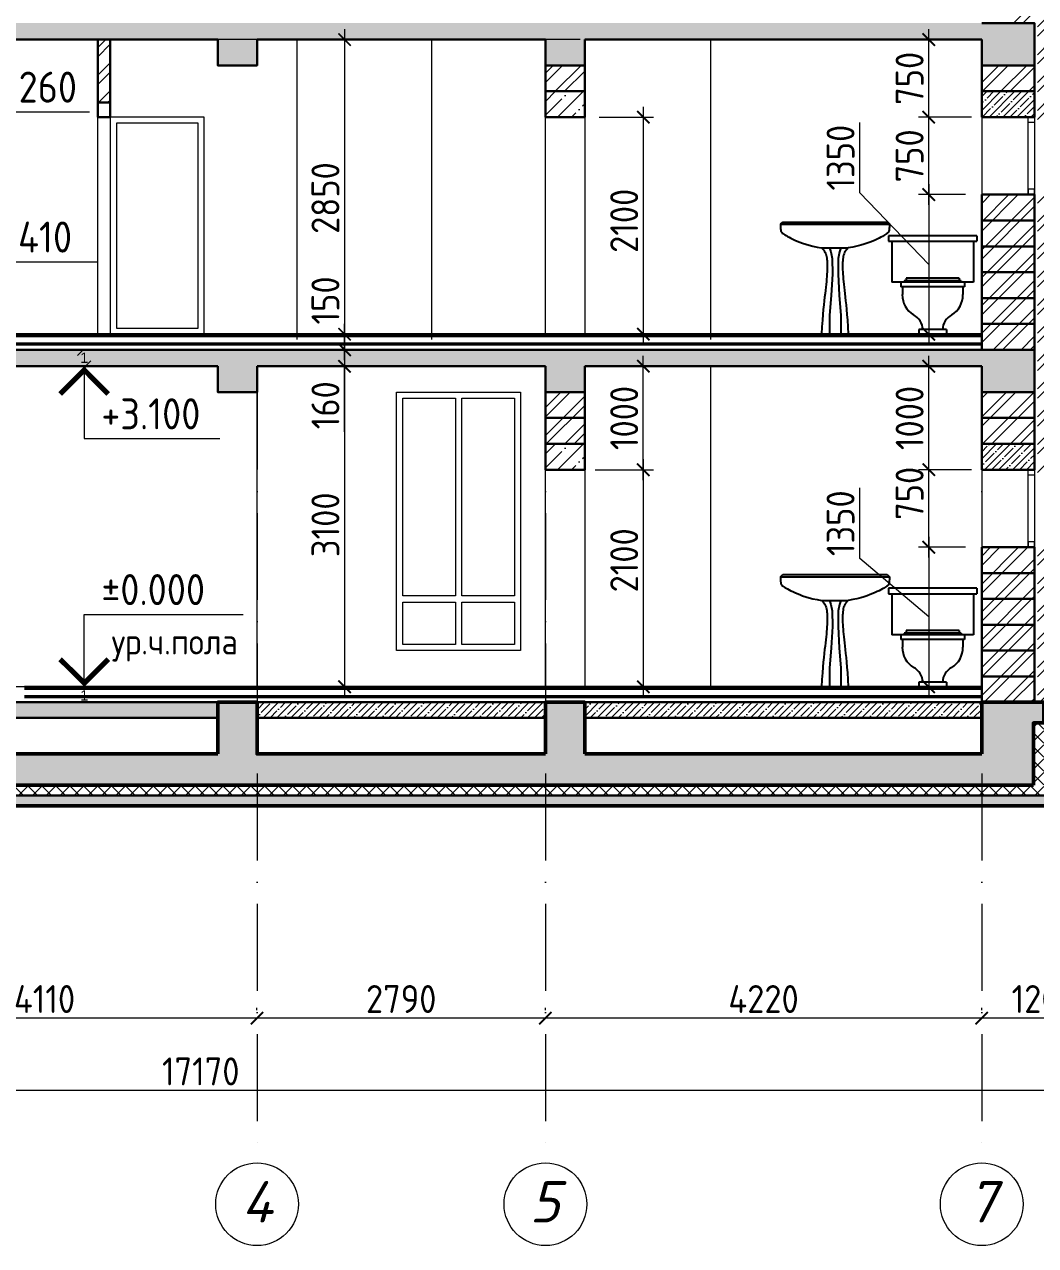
# Model space of a CAD drawing. Header units: millimetres. Extents: x 854812 to 1164625, y 589925 to 823301.
# Drawn here: x 865572 to 875353, y 751241 to 763052 of the extents above; entities that cross this region are included whole.
import ezdxf
from ezdxf.enums import TextEntityAlignment as Align

# ---------------------------------------------------------------- set-up
doc = ezdxf.new("R2010")
doc.units = ezdxf.units.MM
for name, pattern in [('1', [0]), ('ACAD_ISO10W100', [18, 12, -3, 0, -3]), ('JIS_08_15', [17.25, 15, -0.75, 0.75, -0.75])]:
    doc.linetypes.add(name, pattern=pattern)
doc.layers.get('Defpoints').update_dxf_attribs({"color": 40})
doc.layers.add('SANTEH', color=7, linetype='Continuous')
for name, color, linetype, lineweight in [('АР_Текст_отметки высот', 95, 'Continuous', 9), ('окна', 132, 'Continuous', 18), ('оси', 50, 'JIS_08_15', 9), ('перекрытия', 36, 'Continuous', 30), ('пол', 11, '1', 30), ('размеры', 215, 'Continuous', 13), ('стены', 172, 'Continuous', 30), ('текст', 7, 'Continuous', 13), ('ФАСАД', 7, 'Continuous', 13), ('фундаменты', 52, 'Continuous', 50), ('ШТРИХ', 142, 'Continuous', 13)]:
    doc.layers.add(name, color=color, linetype=linetype, lineweight=lineweight)
doc.styles.add('GOST 2.304', font='isocpeur.ttf', dxfattribs={"width": 0.9})
doc.styles.add('Isocpeur', font='isocpeui.ttf')
doc.styles.get("Standard").update_dxf_attribs({"font": 'arial.ttf'})
doc.dimstyles.new('1', dxfattribs={"dimscale": 100, "dimtxt": 2.7, "dimasz": 1.2, "dimexe": 1, "dimexo": 1, "dimgap": 0.5, "dimtad": 1, "dimdec": 0, "dimzin": 0, "dimdsep": 46, "dimtxsty": 'GOST 2.304', "dimblk": 'ARCHTICK', "dimcen": 0.09, "dimdle": 1, "dimclrd": 256, "dimclre": 256, "dimclrt": 7, "dimadec": 0, "dimazin": 0, "dimtfac": 1, "dimtdec": 0, "dimtmove": 1, "dimatfit": 3, "dimldrblk": 'ARCHTICK', "dimfxl": 100, "dimtolj": 1, "dimtzin": 0, "dimlwd": 5, "dimlwe": 5, "dimarcsym": 1})

# ---------------------------------------------------------------- blocks, each defined once
blk = doc.blocks.new('_ArchTick')
at = {"color": 0, "linetype": 'ByBlock', "const_width": 0.15}
blk.add_lwpolyline([(-0.5, -0.5), (0.5, 0.5)], dxfattribs=at)
blk = doc.blocks.new('*D386')
at = {"layer": 'Defpoints', "color": 0}
for p in [(874832, 753441), (874832, 753418), (876032, 753418)]:
    blk.add_point(p, dxfattribs=at)
at = {"layer": 'размеры', "lineweight": 5}
for p, q in [((876132, 753441), (874732, 753441)), ((874832, 753518), (874832, 753541)), ((876032, 753518), (876032, 753541))]:
    blk.add_line(p, q, dxfattribs=at)
at = {"layer": 'размеры', "lineweight": 5, "xscale": 120, "yscale": 120, "zscale": 120, "rotation": 180}
blk.add_blockref('_ArchTick', (874832, 753441), dxfattribs=at)
at = {"layer": 'размеры', "lineweight": 5, "xscale": 120, "yscale": 120, "zscale": 120}
blk.add_blockref('_ArchTick', (876032, 753441), dxfattribs=at)
at = {"layer": 'размеры', "color": 7, "insert": (875432, 753626), "char_height": 270, "attachment_point": 5, "style": 'GOST 2.304'}
blk.add_mtext('\\A1;1200', dxfattribs=at)
blk = doc.blocks.new('*D387')
at = {"layer": 'Defpoints', "color": 0}
for p in [(858862, 752741), (858862, 752718), (876032, 752718)]:
    blk.add_point(p, dxfattribs=at)
at = {"layer": 'размеры', "lineweight": 5}
for p, q in [((858862, 752818), (858862, 752841)), ((876032, 752818), (876032, 752841)), ((876132, 752741), (858762, 752741))]:
    blk.add_line(p, q, dxfattribs=at)
at = {"layer": 'размеры', "lineweight": 5, "xscale": 120, "yscale": 120, "zscale": 120, "rotation": 180}
blk.add_blockref('_ArchTick', (858862, 752741), dxfattribs=at)
at = {"layer": 'размеры', "lineweight": 5, "xscale": 120, "yscale": 120, "zscale": 120}
blk.add_blockref('_ArchTick', (876032, 752741), dxfattribs=at)
at = {"layer": 'размеры', "color": 7, "insert": (867278, 752926), "char_height": 270, "attachment_point": 5, "style": 'GOST 2.304'}
blk.add_mtext('\\A1;17170', dxfattribs=at)
blk = doc.blocks.new('*D388')
at = {"layer": 'Defpoints', "color": 0}
for p in [(870612, 753441), (870612, 753418), (874832, 753418)]:
    blk.add_point(p, dxfattribs=at)
at = {"layer": 'размеры', "lineweight": 5}
for p, q in [((874932, 753441), (870512, 753441)), ((870612, 753518), (870612, 753541)), ((874832, 753518), (874832, 753541))]:
    blk.add_line(p, q, dxfattribs=at)
at = {"layer": 'размеры', "lineweight": 5, "xscale": 120, "yscale": 120, "zscale": 120, "rotation": 180}
blk.add_blockref('_ArchTick', (870612, 753441), dxfattribs=at)
at = {"layer": 'размеры', "lineweight": 5, "xscale": 120, "yscale": 120, "zscale": 120}
blk.add_blockref('_ArchTick', (874832, 753441), dxfattribs=at)
at = {"layer": 'размеры', "color": 7, "insert": (872722, 753626), "char_height": 270, "attachment_point": 5, "style": 'GOST 2.304'}
blk.add_mtext('\\A1;4220', dxfattribs=at)
blk = doc.blocks.new('*D389')
at = {"layer": 'Defpoints', "color": 0}
for p in [(867822, 753441), (867822, 753418), (870612, 753418)]:
    blk.add_point(p, dxfattribs=at)
at = {"layer": 'размеры', "lineweight": 5}
for p, q in [((870712, 753441), (867722, 753441)), ((867822, 753518), (867822, 753541)), ((870612, 753518), (870612, 753541))]:
    blk.add_line(p, q, dxfattribs=at)
at = {"layer": 'размеры', "lineweight": 5, "xscale": 120, "yscale": 120, "zscale": 120, "rotation": 180}
blk.add_blockref('_ArchTick', (867822, 753441), dxfattribs=at)
at = {"layer": 'размеры', "lineweight": 5, "xscale": 120, "yscale": 120, "zscale": 120}
blk.add_blockref('_ArchTick', (870612, 753441), dxfattribs=at)
at = {"layer": 'размеры', "color": 7, "insert": (869217, 753626), "char_height": 270, "attachment_point": 5, "style": 'GOST 2.304'}
blk.add_mtext('\\A1;2790', dxfattribs=at)
blk = doc.blocks.new('*D390')
at = {"layer": 'Defpoints', "color": 0}
for p in [(863712, 753441), (863712, 753418), (867822, 753418)]:
    blk.add_point(p, dxfattribs=at)
at = {"layer": 'размеры', "lineweight": 5}
for p, q in [((867922, 753441), (863612, 753441)), ((863712, 753518), (863712, 753541)), ((867822, 753518), (867822, 753541))]:
    blk.add_line(p, q, dxfattribs=at)
at = {"layer": 'размеры', "lineweight": 5, "xscale": 120, "yscale": 120, "zscale": 120, "rotation": 180}
blk.add_blockref('_ArchTick', (863712, 753441), dxfattribs=at)
at = {"layer": 'размеры', "lineweight": 5, "xscale": 120, "yscale": 120, "zscale": 120}
blk.add_blockref('_ArchTick', (867822, 753441), dxfattribs=at)
at = {"layer": 'размеры', "color": 7, "insert": (865767, 753626), "char_height": 270, "attachment_point": 5, "style": 'GOST 2.304'}
blk.add_mtext('\\A1;4110', dxfattribs=at)
blk = doc.blocks.new('*D392')
at = {"layer": 'Defpoints', "color": 0, "ltscale": 0.1}
for p in [(874776, 757996, 0), (874320, 756646), (874576, 756646, 0)]:
    blk.add_point(p, dxfattribs=at)
at = {"layer": 'размеры', "lineweight": 5, "ltscale": 0.1}
for p, q in [((873652, 757886), (873652, 758570)), ((874320, 758096), (874320, 756546)), ((874676, 757996), (874220, 757996)), ((874320, 757321), (873652, 757886)), ((874476, 756646), (874220, 756646))]:
    blk.add_line(p, q, dxfattribs=at)
at = {"layer": 'размеры', "lineweight": 5, "ltscale": 0.1, "xscale": 120, "yscale": 120, "zscale": 120}
for p, rotation in [((874320, 757996), 90), ((874320, 756646), 270)]:
    blk.add_blockref('_ArchTick', p, dxfattribs=dict(at, rotation=rotation))
at = {"layer": 'размеры', "color": 7, "ltscale": 0.1, "insert": (873467, 758228), "char_height": 270, "attachment_point": 5, "rotation": 90, "style": 'GOST 2.304'}
blk.add_mtext('\\A1;1350', dxfattribs=at)
blk = doc.blocks.new('*D393')
at = {"layer": 'Defpoints', "color": 0, "ltscale": 0.1}
for p in [(874320, 758746), (874776, 758746, 0), (874776, 757996, 0)]:
    blk.add_point(p, dxfattribs=at)
at = {"layer": 'размеры', "lineweight": 5, "ltscale": 0.1}
for p, q in [((874676, 758746), (874220, 758746)), ((874320, 757896), (874320, 758846)), ((874676, 757996), (874220, 757996))]:
    blk.add_line(p, q, dxfattribs=at)
at = {"layer": 'размеры', "lineweight": 5, "ltscale": 0.1, "xscale": 120, "yscale": 120, "zscale": 120}
for p, rotation in [((874320, 758746), 90), ((874320, 757996), 270)]:
    blk.add_blockref('_ArchTick', p, dxfattribs=dict(at, rotation=rotation))
at = {"layer": 'размеры', "color": 7, "ltscale": 0.1, "insert": (874135, 758517), "char_height": 270, "attachment_point": 5, "rotation": 90, "style": 'GOST 2.304'}
blk.add_mtext('\\A1;750', dxfattribs=at)
blk = doc.blocks.new('*U352')
at = {"color": 7, "linetype": 'Continuous', "lineweight": 15}
for p, q in [((10, 0), (10, 7)), ((10, 7), (25.36, 7)), ((10, 0), (0, 0)), ((12, 0), (10, 0))]:
    blk.add_line(p, q, dxfattribs=at)
at = {"color": 7, "linetype": 'Continuous', "lineweight": 15, "const_width": 0.5}
blk.add_lwpolyline([(7.67, 2.67), (10, 0.35), (12.32, 2.67)], dxfattribs=at)
at = {"color": 7, "linetype": 'Continuous', "lineweight": 15, "style": 'GOST 2.304', "width": 0.9, "flags": 8}
blk.add_attdef('+OTM', text='', height=3, dxfattribs=at).set_placement((11.65, 7), align=Align.BOTTOM_LEFT)
at = {"color": 7, "linetype": 'Continuous', "lineweight": 15, "flags": 8}
blk.add_attdef('YRZ', text='', height=3, dxfattribs=at).set_placement((12.65, 2.38), align=Align.BOTTOM_LEFT)
at = {"layer": 'Defpoints', "color": 5, "linetype": 'Continuous', "flags": 8}
blk.add_attdef('M', text='', height=1, rotation=360, dxfattribs=at).set_placement((10, -0.33), align=Align.TOP_CENTER)
blk = doc.blocks.new('*U356')
at = {"color": 7, "linetype": 'Continuous', "lineweight": 15}
for p, q in [((10, 0), (0, 0)), ((10, 0), (10, -7)), ((12, 0), (10, 0)), ((10, -7), (23.1, -7))]:
    blk.add_line(p, q, dxfattribs=at)
at = {"color": 7, "linetype": 'Continuous', "lineweight": 15, "const_width": 0.5}
blk.add_lwpolyline([(7.67, -2.68), (10, -0.35), (12.32, -2.68)], dxfattribs=at)
at = {"color": 7, "linetype": 'Continuous', "lineweight": 15, "style": 'GOST 2.304', "width": 0.9, "flags": 8}
blk.add_attdef('+OTM', text='', height=3, dxfattribs=at).set_placement((11.65, -7), align=Align.BOTTOM_LEFT)
at = {"layer": 'Defpoints', "color": 5, "linetype": 'Continuous', "flags": 8}
blk.add_attdef('M', text='', height=1, dxfattribs=at).set_placement((10, 1.33), align=Align.TOP_CENTER)
blk = doc.blocks.new('*D395')
at = {"layer": 'Defpoints', "color": 0, "ltscale": 0.1}
for p in [(874320, 759746), (874832, 759746, 0), (874832, 758746, 0)]:
    blk.add_point(p, dxfattribs=at)
at = {"layer": 'размеры', "lineweight": 5, "ltscale": 0.1}
for p, q in [((874320, 758646), (874320, 759846)), ((874732, 759746), (874220, 759746)), ((874732, 758746), (874220, 758746))]:
    blk.add_line(p, q, dxfattribs=at)
at = {"layer": 'размеры', "lineweight": 5, "ltscale": 0.1, "xscale": 120, "yscale": 120, "zscale": 120}
for p, rotation in [((874320, 759746), 90), ((874320, 758746), 270)]:
    blk.add_blockref('_ArchTick', p, dxfattribs=dict(at, rotation=rotation))
at = {"layer": 'размеры', "color": 7, "ltscale": 0.1, "insert": (874135, 759246), "char_height": 270, "attachment_point": 5, "rotation": 90, "style": 'GOST 2.304'}
blk.add_mtext('\\A1;1000', dxfattribs=at)
blk = doc.blocks.new('*U355')
at = {"color": 7, "linetype": 'Continuous', "lineweight": 15}
for p, q in [((10, 0), (10, 7)), ((10, 7), (23.84, 7)), ((10, 0), (0, 0)), ((12, 0), (10, 0))]:
    blk.add_line(p, q, dxfattribs=at)
at = {"color": 7, "linetype": 'Continuous', "lineweight": 15, "const_width": 0.5}
blk.add_lwpolyline([(7.67, 2.67), (10, 0.35), (12.32, 2.67)], dxfattribs=at)
at = {"color": 7, "linetype": 'Continuous', "lineweight": 15, "style": 'GOST 2.304', "width": 0.9, "flags": 8}
blk.add_attdef('+OTM', text='', height=3, dxfattribs=at).set_placement((11.65, 7), align=Align.BOTTOM_LEFT)
at = {"layer": 'Defpoints', "color": 5, "linetype": 'Continuous', "flags": 8}
blk.add_attdef('M', text='', height=1, rotation=360, dxfattribs=at).set_placement((10, -0.33), align=Align.TOP_CENTER)
blk = doc.blocks.new('*D404')
at = {"layer": 'Defpoints', "color": 0, "ltscale": 0.1}
for p in [(864232, 762906), (871049, 762906, 0), (863876, 762656)]:
    blk.add_point(p, dxfattribs=at)
at = {"layer": 'размеры', "lineweight": 5, "ltscale": 0.1}
for p, q in [((864232, 762556), (864232, 763006)), ((870949, 762906), (864132, 762906)), ((864232, 762781), (864665, 762669)), ((863976, 762656), (864332, 762656)), ((864665, 762669), (864665, 762107))]:
    blk.add_line(p, q, dxfattribs=at)
at = {"layer": 'размеры', "lineweight": 5, "ltscale": 0.1, "xscale": 120, "yscale": 120, "zscale": 120}
for p, rotation in [((864232, 762906), 90), ((864232, 762656), 270)]:
    blk.add_blockref('_ArchTick', p, dxfattribs=dict(at, rotation=rotation))
at = {"layer": 'размеры', "color": 7, "ltscale": 0.1, "insert": (864480, 762388), "char_height": 270, "attachment_point": 5, "rotation": 90, "style": 'GOST 2.304'}
blk.add_mtext('\\A1;250', dxfattribs=at)
blk = doc.blocks.new('*D406')
at = {"layer": 'Defpoints', "color": 0, "ltscale": 0.1}
for p in [(874776, 761406, 0), (874320, 760056), (874576, 760056, 0)]:
    blk.add_point(p, dxfattribs=at)
at = {"layer": 'размеры', "lineweight": 5, "ltscale": 0.1}
for p, q in [((873652, 761422), (873652, 762105)), ((874320, 761506), (874320, 759956)), ((874320, 760731), (873652, 761422)), ((874676, 761406), (874220, 761406)), ((874476, 760056), (874220, 760056))]:
    blk.add_line(p, q, dxfattribs=at)
at = {"layer": 'размеры', "lineweight": 5, "ltscale": 0.1, "xscale": 120, "yscale": 120, "zscale": 120}
for p, rotation in [((874320, 761406), 90), ((874320, 760056), 270)]:
    blk.add_blockref('_ArchTick', p, dxfattribs=dict(at, rotation=rotation))
at = {"layer": 'размеры', "color": 7, "ltscale": 0.1, "insert": (873467, 761764), "char_height": 270, "attachment_point": 5, "rotation": 90, "style": 'GOST 2.304'}
blk.add_mtext('\\A1;1350', dxfattribs=at)
blk = doc.blocks.new('*D405')
at = {"layer": 'Defpoints', "color": 0, "ltscale": 0.1}
for p in [(874320, 762156), (874832, 762156, 0), (874776, 761406, 0)]:
    blk.add_point(p, dxfattribs=at)
at = {"layer": 'размеры', "lineweight": 5, "ltscale": 0.1}
for p, q in [((874320, 761306), (874320, 762256)), ((874732, 762156), (874220, 762156)), ((874676, 761406), (874220, 761406))]:
    blk.add_line(p, q, dxfattribs=at)
at = {"layer": 'размеры', "lineweight": 5, "ltscale": 0.1, "xscale": 120, "yscale": 120, "zscale": 120}
for p, rotation in [((874320, 762156), 90), ((874320, 761406), 270)]:
    blk.add_blockref('_ArchTick', p, dxfattribs=dict(at, rotation=rotation))
at = {"layer": 'размеры', "color": 7, "ltscale": 0.1, "insert": (874135, 761781), "char_height": 270, "attachment_point": 5, "rotation": 90, "style": 'GOST 2.304'}
blk.add_mtext('\\A1;750', dxfattribs=at)
blk = doc.blocks.new('*D407')
at = {"layer": 'Defpoints', "color": 0, "ltscale": 0.1}
for p in [(874320, 762906), (874832, 762906, 0), (874832, 762156, 0)]:
    blk.add_point(p, dxfattribs=at)
at = {"layer": 'размеры', "lineweight": 5, "ltscale": 0.1}
for p, q in [((874320, 762056), (874320, 763006)), ((874732, 762906), (874220, 762906)), ((874732, 762156), (874220, 762156))]:
    blk.add_line(p, q, dxfattribs=at)
at = {"layer": 'размеры', "lineweight": 5, "ltscale": 0.1, "xscale": 120, "yscale": 120, "zscale": 120}
for p, rotation in [((874320, 762906), 90), ((874320, 762156), 270)]:
    blk.add_blockref('_ArchTick', p, dxfattribs=dict(at, rotation=rotation))
at = {"layer": 'размеры', "color": 7, "ltscale": 0.1, "insert": (874135, 762531), "char_height": 270, "attachment_point": 5, "rotation": 90, "style": 'GOST 2.304'}
blk.add_mtext('\\A1;750', dxfattribs=at)
blk = doc.blocks.new('S_31')
at = {"layer": 'SANTEH'}
for p, q in [((-801, 1361), (-801, 1286)), ((420, 1361), (-801, 1361)), ((420, 1361), (420, 1286)), ((-801, 1286), (420, 1286)), ((-754, 1286), (-754, 720)), ((372, 1286), (372, 720)), ((372, 720), (-754, 720)), ((-631, 720), (-631, 654)), ((-585, 739), (-585, 720)), ((204, 739), (-585, 739)), ((-558, 776), (-558, 739)), ((177, 776), (-558, 776)), ((177, 776), (177, 739)), ((204, 739), (204, 720)), ((250, 720), (250, 654)), ((250, 654), (-631, 654)), ((-609, 654), (-609, 547)), ((228, 654), (228, 547)), ((-381, 64), (-381, 0)), ((0, 64), (-381, 64)), ((0, 0), (-381, 0)), ((0, 64), (0, 0))]:
    blk.add_line(p, q, dxfattribs=at)
for centre, radius, start, end in [((-289, 542), 321, 179.0612, 238.859), ((-93, 542), 321, 301.141, 0.9388), ((-567, 55), 241, 2.122, 62.026), ((186, 55), 241, 117.974, 177.878)]:
    blk.add_arc(centre, radius, start, end, dxfattribs=at)
blk = doc.blocks.new('S_32')
at = {"layer": 'SANTEH'}
for p, q in [((-937.5, 1518.75), (-906.25, 1550)), ((537.5, 1550), (568.75, 1518.75)), ((-368.75, 1193.75), (0, 1193.75)), ((-368.75, 0), (0, 0))]:
    blk.add_line(p, q, dxfattribs=at)
for points in [[(-937.5, 1518.75), (-425.2671, 1518.75), (56.5171, 1518.75), (568.75, 1518.75)], [(-937.5, 1518.75), (-937.14915, 1485.648), (-935.97485, 1459.7384), (-933.7943, 1439.85085), (-930.42475, 1424.81505), (-925.68345, 1413.4605), (-919.3877, 1404.6169), (-911.3547, 1397.1138), (-901.4018, 1389.7809), (-901.4018, 1389.7809), (-889.36105, 1381.65235), (-875.12455, 1372.5804), (-858.59925, 1362.62195), (-839.6921, 1351.83375), (-818.31, 1340.27265), (-794.3599, 1327.9955), (-767.7488, 1315.05915), (-738.38365, 1301.52035), (-738.38365, 1301.52035), (-706.1237, 1287.4661), (-670.6376, 1273.1037), (-631.54645, 1258.67045), (-588.4712, 1244.40375), (-541.03295, 1230.54095), (-488.85265, 1217.3195), (-431.5513, 1204.97675), (-368.75, 1193.75)], [(-906.25, 1550), (-415.39435, 1550), (46.64435, 1550), (537.5, 1550)], [(568.75, 1518.75), (568.39915, 1485.648), (567.22485, 1459.7384), (565.0443, 1439.85085), (561.67475, 1424.81505), (556.93345, 1413.4605), (550.6377, 1404.6169), (542.6047, 1397.1138), (532.6518, 1389.7809), (532.6518, 1389.7809), (520.61105, 1381.65235), (506.37455, 1372.5804), (489.84925, 1362.62195), (470.9421, 1351.83375), (449.56, 1340.27265), (425.6099, 1327.9955), (398.9988, 1315.05915), (369.63365, 1301.52035), (369.63365, 1301.52035), (337.3737, 1287.4661), (301.8876, 1273.1037), (262.79645, 1258.67045), (219.7212, 1244.40375), (172.28295, 1230.54095), (120.10265, 1217.3195), (62.8013, 1204.97675), (0, 1193.75)], [(-368.75, 1193.75), (-352.05075, 1177.24365), (-338.1906, 1160.8641), (-326.8558, 1144.44275), (-317.73265, 1127.81115), (-310.5074, 1110.80065), (-304.8664, 1093.2428), (-300.4959, 1074.96895), (-297.08215, 1055.81065), (-297.08215, 1055.81065), (-294.3613, 1035.61765), (-292.26895, 1014.3131), (-290.7904, 991.83845), (-289.91105, 968.13535), (-289.6163, 943.14515), (-289.89155, 916.8094), (-290.7222, 889.0696), (-292.09355, 859.8672), (-292.09355, 859.8672), (-293.9911, 829.13285), (-296.4001, 796.7531), (-299.30605, 762.6036), (-302.6943, 726.56015), (-306.55025, 688.4984), (-310.85925, 648.29395), (-315.6067, 605.82255), (-320.77795, 560.9599), (-320.77795, 560.9599), (-326.345, 513.38425), (-332.2257, 461.98445), (-338.32465, 405.452), (-344.5463, 342.47825), (-350.7952, 271.75475), (-356.97575, 191.9729), (-362.99255, 101.8242), (-368.75, 0)], [(-259.375, 1193.75), (-242.42185, 1138.18175), (-223.71465, 1048.32235), (-219.9732, 831.16215), (-236.8097, 539.11905), (-257.38765, 258.3084), (-259.375, 0)], [(-102.16925, 1193.75), (-119.1224, 1138.18175), (-137.8296, 1048.32235), (-141.57105, 831.16215), (-124.73455, 539.11905), (-104.1566, 258.3084), (-102.16925, 0)], [(0, 1193.75), (-16.69925, 1177.24365), (-30.5594, 1160.8641), (-41.8942, 1144.44275), (-51.01735, 1127.81115), (-58.2426, 1110.80065), (-63.8836, 1093.2428), (-68.2541, 1074.96895), (-71.66785, 1055.81065), (-71.66785, 1055.81065), (-74.3887, 1035.61765), (-76.48105, 1014.3131), (-77.9596, 991.83845), (-78.83895, 968.13535), (-79.1337, 943.14515), (-78.85845, 916.8094), (-78.0278, 889.0696), (-76.65645, 859.8672), (-76.65645, 859.8672), (-74.7589, 829.13285), (-72.3499, 796.7531), (-69.44395, 762.6036), (-66.0557, 726.56015), (-62.19975, 688.4984), (-57.89075, 648.29395), (-53.1433, 605.82255), (-47.97205, 560.9599), (-47.97205, 560.9599), (-42.405, 513.38425), (-36.5243, 461.98445), (-30.42535, 405.452), (-24.2037, 342.47825), (-17.9548, 271.75475), (-11.77425, 191.9729), (-5.75745, 101.8242), (0, 0)]]:
    blk.add_lwpolyline(points, dxfattribs=at)
blk = doc.blocks.new('*D412')
at = {"layer": 'Defpoints', "color": 0, "ltscale": 0.1}
for p in [(868593, 762906, 0), (868593, 760056), (868669, 760056)]:
    blk.add_point(p, dxfattribs=at)
at = {"layer": 'размеры', "lineweight": 5, "ltscale": 0.1}
for p, q in [((868669, 763006), (868669, 759956)), ((868693, 762906), (868769, 762906)), ((868693, 760056), (868769, 760056))]:
    blk.add_line(p, q, dxfattribs=at)
at = {"layer": 'размеры', "lineweight": 5, "ltscale": 0.1, "xscale": 120, "yscale": 120, "zscale": 120}
for p, rotation in [((868669, 762906), 90), ((868669, 760056), 270)]:
    blk.add_blockref('_ArchTick', p, dxfattribs=dict(at, rotation=rotation))
at = {"layer": 'размеры', "color": 7, "ltscale": 0.1, "insert": (868484, 761373), "char_height": 270, "attachment_point": 5, "rotation": 90, "style": 'GOST 2.304'}
blk.add_mtext('\\A1;2850', dxfattribs=at)
blk = doc.blocks.new('*D413')
at = {"layer": 'Defpoints', "color": 0, "ltscale": 0.1}
for p in [(868593, 759746, 0), (868593, 756646, 0), (868669, 756646)]:
    blk.add_point(p, dxfattribs=at)
at = {"layer": 'размеры', "lineweight": 5, "ltscale": 0.1}
for p, q in [((868669, 759846), (868669, 756546)), ((868693, 759746), (868769, 759746)), ((868693, 756646), (868769, 756646))]:
    blk.add_line(p, q, dxfattribs=at)
at = {"layer": 'размеры', "lineweight": 5, "ltscale": 0.1, "xscale": 120, "yscale": 120, "zscale": 120}
for p, rotation in [((868669, 759746), 90), ((868669, 756646), 270)]:
    blk.add_blockref('_ArchTick', p, dxfattribs=dict(at, rotation=rotation))
at = {"layer": 'размеры', "color": 7, "ltscale": 0.1, "insert": (868484, 758213), "char_height": 270, "attachment_point": 5, "rotation": 90, "style": 'GOST 2.304'}
blk.add_mtext('\\A1;3100', dxfattribs=at)
blk = doc.blocks.new('*D414')
at = {"layer": 'Defpoints', "color": 0, "ltscale": 0.1}
for p in [(868486, 759906, 0), (868486, 759746, 0), (868669, 759746)]:
    blk.add_point(p, dxfattribs=at)
at = {"layer": 'размеры', "lineweight": 5, "ltscale": 0.1}
for p, q in [((868669, 760006), (868669, 759646)), ((868586, 759906), (868769, 759906)), ((868586, 759746), (868769, 759746)), ((868669, 759113), (868669, 759746))]:
    blk.add_line(p, q, dxfattribs=at)
at = {"layer": 'размеры', "lineweight": 5, "ltscale": 0.1, "xscale": 120, "yscale": 120, "zscale": 120}
for p, rotation in [((868669, 759906), 90), ((868669, 759746), 270)]:
    blk.add_blockref('_ArchTick', p, dxfattribs=dict(at, rotation=rotation))
at = {"layer": 'размеры', "color": 7, "ltscale": 0.1, "insert": (868484, 759369), "char_height": 270, "attachment_point": 5, "rotation": 90, "style": 'GOST 2.304'}
blk.add_mtext('\\A1;160', dxfattribs=at)
blk = doc.blocks.new('*D415')
at = {"layer": 'Defpoints', "color": 0, "ltscale": 0.1}
for p in [(868477, 760056, 0), (868669, 760056), (868457, 759906, 0)]:
    blk.add_point(p, dxfattribs=at)
at = {"layer": 'размеры', "lineweight": 5, "ltscale": 0.1}
for p, q in [((868577, 760056), (868769, 760056)), ((868669, 759806), (868669, 760156)), ((868557, 759906), (868769, 759906))]:
    blk.add_line(p, q, dxfattribs=at)
at = {"layer": 'размеры', "lineweight": 5, "ltscale": 0.1, "xscale": 120, "yscale": 120, "zscale": 120}
for p, rotation in [((868669, 760056), 90), ((868669, 759906), 270)]:
    blk.add_blockref('_ArchTick', p, dxfattribs=dict(at, rotation=rotation))
at = {"layer": 'размеры', "color": 7, "ltscale": 0.1, "insert": (868484, 760383), "char_height": 270, "attachment_point": 5, "rotation": 90, "style": 'GOST 2.304'}
blk.add_mtext('\\A1;150', dxfattribs=at)
blk = doc.blocks.new('*D499')
at = {"layer": 'Defpoints', "color": 0, "ltscale": 0.1}
for p in [(870992, 758746, 0), (870992, 756646, 0), (871559, 756646)]:
    blk.add_point(p, dxfattribs=at)
at = {"layer": 'размеры', "lineweight": 5, "ltscale": 0.1}
for p, q in [((871092, 758746), (871659, 758746)), ((871559, 758846), (871559, 756546)), ((871092, 756646), (871659, 756646))]:
    blk.add_line(p, q, dxfattribs=at)
at = {"layer": 'размеры', "lineweight": 5, "ltscale": 0.1, "xscale": 120, "yscale": 120, "zscale": 120}
for p, rotation in [((871559, 758746), 90), ((871559, 756646), 270)]:
    blk.add_blockref('_ArchTick', p, dxfattribs=dict(at, rotation=rotation))
at = {"layer": 'размеры', "color": 7, "ltscale": 0.1, "insert": (871374, 757869), "char_height": 270, "attachment_point": 5, "rotation": 90, "style": 'GOST 2.304'}
blk.add_mtext('\\A1;2100', dxfattribs=at)
blk = doc.blocks.new('*D500')
at = {"layer": 'Defpoints', "color": 0, "ltscale": 0.1}
for p in [(870992, 759746, 0), (871559, 759746), (870992, 758746, 0)]:
    blk.add_point(p, dxfattribs=at)
at = {"layer": 'размеры', "lineweight": 5, "ltscale": 0.1}
for p, q in [((871559, 758646), (871559, 759846)), ((871092, 759746), (871659, 759746)), ((871092, 758746), (871659, 758746))]:
    blk.add_line(p, q, dxfattribs=at)
at = {"layer": 'размеры', "lineweight": 5, "ltscale": 0.1, "xscale": 120, "yscale": 120, "zscale": 120}
for p, rotation in [((871559, 759746), 90), ((871559, 758746), 270)]:
    blk.add_blockref('_ArchTick', p, dxfattribs=dict(at, rotation=rotation))
at = {"layer": 'размеры', "color": 7, "ltscale": 0.1, "insert": (871374, 759246), "char_height": 270, "attachment_point": 5, "rotation": 90, "style": 'GOST 2.304'}
blk.add_mtext('\\A1;1000', dxfattribs=at)
blk = doc.blocks.new('*D1170')
at = {"layer": 'Defpoints', "color": 0, "ltscale": 0.1}
for p in [(871033, 762156, 0), (871033, 760056, 0), (871559, 760056)]:
    blk.add_point(p, dxfattribs=at)
at = {"layer": 'размеры', "lineweight": 5, "ltscale": 0.1}
for p, q in [((871559, 762256), (871559, 759956)), ((871133, 762156), (871659, 762156)), ((871133, 760056), (871659, 760056))]:
    blk.add_line(p, q, dxfattribs=at)
at = {"layer": 'размеры', "lineweight": 5, "ltscale": 0.1, "xscale": 120, "yscale": 120, "zscale": 120}
for p, rotation in [((871559, 762156), 90), ((871559, 760056), 270)]:
    blk.add_blockref('_ArchTick', p, dxfattribs=dict(at, rotation=rotation))
at = {"layer": 'размеры', "color": 7, "ltscale": 0.1, "insert": (871374, 761153), "char_height": 270, "attachment_point": 5, "rotation": 90, "style": 'GOST 2.304'}
blk.add_mtext('\\A1;2100', dxfattribs=at)

msp = doc.modelspace()

# ---------------------------------------------------------------- hatches: boundary and pattern name
at = {"layer": 'ШТРИХ', "ltscale": 0.1}
h = msp.add_hatch(dxfattribs=at)
h.set_pattern_fill('ANSI32', color=256, scale=20, style=0)
h.paths.add_polyline_path([(858322.4, 757996), (858202.4, 757996), (858202.4, 755996), (858322.4, 755996)])
h.paths.add_polyline_path([(858862.3, 757996), (858352.4, 757996), (858352.4, 757746), (858862.3, 757746)])
h.paths.add_polyline_path([(858862.3, 757746), (858352.4, 757746), (858352.4, 757496), (858862.3, 757496)])
h.paths.add_polyline_path([(858862.3, 757496), (858352.4, 757496), (858352.4, 757246), (858862.3, 757246)])
h.paths.add_polyline_path([(858862.3, 757246), (858352.4, 757246), (858352.4, 756996), (858862.3, 756996)])
h.paths.add_polyline_path([(858862.3, 756996), (858352.4, 756996), (858352.4, 756746), (858862.3, 756746)])
h.paths.add_polyline_path([(858862.3, 756746), (858352.4, 756746), (858352.4, 756496), (858862.3, 756496)])
h.paths.add_polyline_path([(858862.3, 756496), (858352.4, 756496), (858352.4, 756246), (858862.3, 756246)])
h.paths.add_polyline_path([(858862.3, 756246), (858352.4, 756246), (858352.4, 755996), (858862.3, 755996)])
h.paths.add_polyline_path([(863172.6, 761406), (863052.3, 761406), (863052.6, 759156), (863172.6, 759156)])
h.paths.add_polyline_path([(863712.4, 759496), (863202.4, 759496), (863202.4, 759246), (863712.4, 759246)])
h.paths.add_polyline_path([(863712.4, 759246), (863202.4, 759246), (863202.4, 759156), (863712.4, 759156)])
h.paths.add_polyline_path([(863712.4, 760156), (863202.4, 760156), (863202.4, 759906), (863712.4, 759906)])
h.paths.add_polyline_path([(863712.4, 760406), (863202.4, 760406), (863202.4, 760156), (863712.4, 760156)])
h.paths.add_polyline_path([(863712.4, 760656), (863202.4, 760656), (863202.4, 760406), (863712.4, 760406)])
h.paths.add_polyline_path([(863712.4, 760906), (863712.1, 761406), (863202.4, 761406), (863202.4, 760656), (863712.4, 760656)])
h.paths.add_polyline_path([(870992.4, 762656), (870612.4, 762656), (870612.4, 762406), (870992.4, 762406)])
h.paths.add_polyline_path([(866402.4, 762906), (866282.4, 762906), (866282.4, 762296), (866402.4, 762296)])
h.paths.add_polyline_path([(870992.4, 759496), (870612.4, 759496), (870612.4, 758996), (870992.4, 758996)])
h.paths.add_polyline_path([(875342.4, 759496), (874832.4, 759496), (874832.4, 758996), (875342.4, 758996)])
h.paths.add_polyline_path([(875342.4, 757996), (874832.4, 757996), (874832.4, 757746), (875342.4, 757746)])
h.paths.add_polyline_path([(875342.4, 757746), (874832.4, 757746), (874832.4, 757496), (875342.4, 757496)])
h.paths.add_polyline_path([(875342.4, 757496), (874832.4, 757496), (874832.4, 757246), (875342.4, 757246)])
h.paths.add_polyline_path([(875342.4, 757246), (874832.4, 757246), (874832.4, 756996), (875342.4, 756996)])
h.paths.add_polyline_path([(875342.4, 756996), (874832.4, 756996), (874832.4, 756746), (875342.4, 756746)])
h.paths.add_polyline_path([(875342.4, 756746), (874832.4, 756746), (874832.4, 756496), (874832.6, 756496), (875342.4, 756496)])
h.paths.add_polyline_path([(875492.4, 757996), (875372.4, 757996), (875372.4, 756496), (875432.6, 756496), (875492.4, 756496)])
h.paths.add_polyline_path([(875492.4, 760406), (875492.4, 760406), (875492.4, 761406), (875372.4, 761406), (875372.4, 758696), (875492.4, 758696)])
h.paths.add_polyline_path([(875342.4, 760656), (874832.4, 760656), (874832.4, 759906), (875342.1, 759906)])
h.paths.add_polyline_path([(875342.4, 760906), (874832.4, 760906), (874832.4, 760656), (875342.4, 760656)])
h.paths.add_polyline_path([(875342.4, 761156), (874832.4, 761156), (874832.4, 760906), (875342.4, 760906)])
h.paths.add_polyline_path([(875342.4, 761406), (874832.4, 761406), (874832.4, 761156), (875342.4, 761156)])
h.paths.add_polyline_path([(866087.1, 759753.8), (866214.9, 759753.8), (866214.9, 759904.4), (866087.1, 759904.4)])
h.paths.add_polyline_path([(864828, 759847.5), (864955.9, 759847.5), (864955.9, 759998.1), (864828, 759998.1)])
h.paths.add_polyline_path([(875492.1, 763230.1), (875112.1, 763236), (875112.1, 763066), (875372.1, 763066), (875372.4, 762106), (875492.4, 762106), (875492.1, 763106)])
h.paths.add_polyline_path([(875112.1, 763426), (875492.1, 763426), (875492.1, 763966), (875531.9, 763966), (875531.9, 764066), (875112.1, 764066)])
h.paths.add_polyline_path([(863432.6, 763236), (863052.6, 763230.1), (863052.6, 762606), (863172.6, 762606), (863172.6, 763066), (863432.6, 763066)])
h.paths.add_polyline_path([(863052.6, 763426), (863432.6, 763426), (863432.6, 764066), (863012.9, 764066), (863012.9, 763966), (863052.6, 763966)])
h.paths.add_polyline_path([(858202.3, 759516), (858582.3, 759516), (858582.3, 760156), (858162.5, 760156), (858162.5, 760056), (858202.3, 760056)])
h.paths.add_polyline_path([(858582.3, 759326), (858202.3, 759320.1), (858202.3, 759296), (858142.3, 759296), (858142.3, 759096), (858202.3, 759096), (858202.3, 758696), (858322.3, 758696), (858322.3, 759156), (858582.3, 759156)])
h = msp.add_hatch(dxfattribs=at)
h.set_pattern_fill('ANSI35', color=256, scale=15, style=0)
h.paths.add_polyline_path([(875342.1, 763066), (863202.6, 763066), (863202.6, 762656), (863712.4, 762656), (863712.4, 762906), (867442.4, 762906), (867442.4, 762656), (867822.4, 762656), (867822.4, 762906), (870612.4, 762906), (870612.4, 762656), (870992.4, 762656), (870992.4, 762906), (874832.4, 762906), (874832.4, 762656), (875342.1, 762656)])
h = msp.add_hatch(dxfattribs=at)
h.set_pattern_fill('ANSI32', color=256, scale=20, style=0)
h.paths.add_polyline_path([(875342.4, 762656), (874832.6, 762656), (874832.5, 762406), (875342.2, 762406)])
h = msp.add_hatch(dxfattribs=at)
h.set_pattern_fill('ANSI35', color=256, scale=30, style=0)
h.set_pattern_definition([(45, (-100579.27, 3410), (-134.703842, 134.703842), []), (45, (-100444.57, 3410), (-134.703842, 134.703842), [238.125, -47.625, 0, -47.625])])
h.paths.add_polyline_path([(870612.4, 762406), (870612.4, 762156), (870992.4, 762156), (870992.4, 762406)])
h = msp.add_hatch(dxfattribs=at)
h.set_pattern_fill('ANSI35', color=256, scale=15, style=0)
h.paths.add_polyline_path([(875342.2, 762406), (874832.5, 762406), (874832.4, 762156), (874832.6, 762156), (875342.1, 762156)])
h = msp.add_hatch(dxfattribs=at)
h.set_pattern_fill('ANSI35', color=256, scale=15, style=0)
h.paths.add_polyline_path([(875342.1, 759906), (863202.6, 759906), (863202.6, 759496), (863712.4, 759496), (863712.4, 759746), (867442.4, 759746), (867442.4, 759496), (867822.4, 759496), (867822.4, 759746), (870612.4, 759746), (870612.4, 759496), (870992.4, 759496), (870992.4, 759746), (874832.4, 759746), (874832.4, 759496), (875342.1, 759496)])
h = msp.add_hatch(dxfattribs=at)
h.set_pattern_fill('ANSI35', color=256, scale=30, style=0)
h.set_pattern_definition([(45, (-100579.27, 0), (-134.703842, 134.703842), []), (45, (-100444.57, 0), (-134.703842, 134.703842), [238.125, -47.625, 0, -47.625])])
h.paths.add_polyline_path([(870612.4, 758996), (870612.4, 758746), (870992.4, 758746), (870992.4, 758996)])
h = msp.add_hatch(dxfattribs=at)
h.set_pattern_fill('ANSI35', color=256, scale=15, style=0)
h.paths.add_polyline_path([(874832.4, 758996), (874832.4, 758746), (875342.4, 758746), (875342.4, 758996)])
h = msp.add_hatch(dxfattribs=at)
h.set_pattern_fill('ANSI35', color=256, scale=15, style=0)
h.paths.add_polyline_path([(867442.4, 756496), (864241.5, 756496), (864241.5, 756329.3), (863941.5, 756329.3), (863941.5, 756162.6), (863712.4, 756162.6), (863712.4, 755996.1), (864342.2, 756346), (867442.4, 756346)], flags=17)
h.paths.add_polyline_path([(863712.4, 756162.6), (863641.5, 756162.6), (863641.5, 755996), (863712.1, 755996), (863712.4, 755996.1)])
h.paths.add_polyline_path([(863712.4, 755996), (858262.1, 755996), (858262.1, 755696), (863712.4, 755696)])
h.paths.add_polyline_path([(867822.4, 756496), (867442.4, 756496), (867442.4, 755996), (863712.4, 755996), (863712.4, 755696), (867822.4, 755696)])
h.paths.add_polyline_path([(870612.4, 755996), (867822.4, 755996), (867822.4, 755696), (870612.4, 755696)])
h.paths.add_polyline_path([(870612.4, 755596), (867822.4, 755596), (867822.4, 755496), (870612.4, 755496)])
h.paths.add_polyline_path([(867822.4, 755596), (863712.4, 755596), (863712.4, 755496), (867822.4, 755496)])
h.paths.add_polyline_path([(863712.4, 755596), (858262.1, 755596), (858154.1, 755596), (858154.1, 755496), (863712.4, 755496)])
h.paths.add_polyline_path([(874832.4, 755996), (870992.4, 755996), (870992.4, 756496), (870612.4, 756496), (870612.4, 755996), (870612.4, 755696), (874832.4, 755696)])
h.paths.add_polyline_path([(874832.4, 755596), (870612.4, 755596), (870612.4, 755496), (874832.4, 755496)])
h.paths.add_polyline_path([(875540.6, 755596), (875432.6, 755596), (874832.4, 755596), (874832.4, 755496), (875540.6, 755496)])
h.paths.add_polyline_path([(875332.6, 756296), (875432.6, 756296), (875432.6, 756496), (875372.4, 756496), (874832.6, 756496), (874832.6, 755996), (874832.4, 755996), (874832.4, 755696), (875332.6, 755696)])
h = msp.add_hatch(dxfattribs=at)
h.set_pattern_fill('ANSI35', color=256, scale=15, style=0)
h.paths.add_polyline_path([(870612.4, 756496), (867822.4, 756496), (867822.4, 756346), (870612.4, 756346)])
h.paths.add_polyline_path([(874832.4, 756496), (870992.4, 756496), (870992.4, 756346), (874832.4, 756346)])
h = msp.add_hatch(dxfattribs=at)
h.set_pattern_fill('ANSI37', color=256, scale=30, style=0)
h.paths.add_polyline_path([(875432.6, 756296), (875332.6, 756296), (875332.6, 755696), (874832.4, 755696), (874832.4, 755596), (875432.6, 755596)])
h.paths.add_polyline_path([(874832.4, 755696), (858262.1, 755696), (858262.1, 755596), (874832.4, 755596)])

# ---------------------------------------------------------------- linework, layer by layer
at = {"layer": 'окна', "ltscale": 0.1}
for p, q in [((874832.4, 762156, 0), (874832.4, 761406, 0)), ((874832.4, 758746, 0), (874832.6, 757996, 0))]:
    msp.add_line(p, q, dxfattribs=at)
at = {"layer": 'окна', "ltscale": 0.1, "elevation": 0}
for points in [[(875282.4, 761406), (875282.4, 762156), (875342.4, 762156), (875342.4, 761406)], [(875282.4, 762104), (875282.4, 762156), (875342.4, 762156), (875342.4, 762104)], [(875282.4, 761458), (875282.4, 761406), (875342.4, 761406), (875342.4, 761458)], [(869172.4, 759496), (870372.4, 759496), (870372.4, 756996), (869172.4, 756996)], [(869232.4, 757526), (869232.4, 759436), (869742.4, 759436), (869742.4, 757526)], [(869802.4, 757526), (869802.4, 759436), (870312.4, 759436), (870312.4, 757526)], [(875282.4, 757996), (875282.4, 758746), (875342.4, 758746), (875342.4, 757996)], [(875282.4, 758694), (875282.4, 758746), (875342.4, 758746), (875342.4, 758694)], [(875282.4, 758048), (875282.4, 757996), (875342.4, 757996), (875342.4, 758048)], [(869742.4, 757466), (869742.4, 757056), (869232.4, 757056), (869232.4, 757466)], [(870312.4, 757466), (870312.4, 757056), (869802.4, 757056), (869802.4, 757466)]]:
    msp.add_lwpolyline(points, close=True, dxfattribs=at)
msp.add_lwpolyline([(870312.4, 756996), (869172.4, 756996), (869172.4, 759496), (870312.4, 759496)], dxfattribs=at)
at = {"layer": 'оси', "color": 7, "linetype": 'ACAD_ISO10W100', "ltscale": 70}
for p, q in [((867822.4, 759586.4, 0), (867822.4, 752041.3, 0)), ((870612.4, 759586.4, 0), (870612.4, 752041.3, 0)), ((874832.4, 759586.4, 0), (874832.4, 752041.3, 0))]:
    msp.add_line(p, q, dxfattribs=at)
at = {"layer": 'перекрытия', "ltscale": 50}
for p, q in [((864241.5, 756496, 0), (874832.6, 756496, 0)), ((867442.4, 756346, 0), (864342.2, 756346, 0)), ((870612.4, 756346, 0), (867822.4, 756346, 0)), ((874832.6, 756346, 0), (870992.4, 756346, 0))]:
    msp.add_line(p, q, dxfattribs=at)
at = {"layer": 'перекрытия', "ltscale": 50, "elevation": 0}
msp.add_lwpolyline([(858262.1, 755796), (858262.1, 755796), (858262.1, 755596), (875432.6, 755596)], dxfattribs=at)
at = {"layer": 'пол', "ltscale": 0.1}
for p, q in [((863712.4, 760056, 0), (874832.4, 760056, 0)), ((863712.4, 760036, 0), (874832.4, 760036, 0)), ((863712.4, 759966, 0), (874832.4, 759966, 0)), ((874832.4, 759956, 0), (863712.4, 759956, 0)), ((865572.4, 756646, 0), (874832.4, 756646, 0)), ((865572.4, 756626, 0), (874832.4, 756626, 0)), ((865572.4, 756556, 0), (874832.4, 756556, 0)), ((865572.4, 756546, 0), (874832.4, 756546, 0))]:
    msp.add_line(p, q, dxfattribs=at)
at = {"layer": 'стены', "ltscale": 0.1}
for p, q in [((867442.4, 762906, 0), (863712.4, 762906, 0)), ((866282.4, 762156), (866282.4, 762906)), ((866402.4, 762156), (866402.4, 762906)), ((870612.4, 762906, 0), (867822.4, 762906, 0)), ((870612.4, 762906, 0), (870612.4, 762156, 0)), ((874832.4, 762906, 0), (870992.4, 762906, 0)), ((870992.4, 762906, 0), (870992.4, 762156, 0)), ((875342.4, 762656, 0), (874832.4, 762656, 0)), ((875342.4, 762656, 0), (874832.4, 762656, 0)), ((874832.4, 762156, 0), (874832.6, 762656, 0)), ((875342.4, 762656, 0), (874832.6, 762656, 0)), ((875342.1, 762156, 0), (875342.4, 762656, 0)), ((866282.4, 762296), (866402.4, 762296)), ((870992.4, 762406, 0), (870612.4, 762406, 0)), ((875342.1, 762406, 0), (874832.4, 762406, 0)), ((866282.4, 762156), (866402.4, 762156)), ((870992.4, 762156, 0), (870612.4, 762156, 0)), ((875342.1, 762156, 0), (874832.4, 762156, 0)), ((874832.4, 762156, 0), (874832.6, 762156, 0)), ((875342.4, 762156, 0), (875342.6, 762156, 0)), ((874832.4, 761406, 0), (874832.4, 759906, 0)), ((875342.4, 761406, 0), (874832.4, 761406, 0)), ((875342.4, 761406, 0), (875342.4, 758746, 0)), ((875342.1, 761156, 0), (874832.4, 761156, 0)), ((875342.1, 760906, 0), (874832.4, 760906, 0)), ((875342.1, 760656, 0), (874832.4, 760656, 0)), ((875342.1, 760406, 0), (874832.4, 760406, 0)), ((875342.1, 760156, 0), (874832.4, 760156, 0)), ((870612.4, 759746, 0), (870612.4, 758746, 0)), ((870992.4, 759746, 0), (870992.4, 758746, 0)), ((874832.4, 759746, 0), (874832.4, 758746, 0)), ((870992.4, 759246, 0), (870612.5, 759246, 0)), ((875342.4, 759246, 0), (874832.6, 759246, 0)), ((870992.4, 758996, 0), (870612.4, 758996, 0)), ((875342.4, 758996, 0), (874832.6, 758996, 0)), ((870992.4, 758746, 0), (870612.4, 758746, 0)), ((875342.4, 758746, 0), (874832.4, 758746, 0)), ((875342.4, 758746, 0), (874832.6, 758746, 0)), ((874832.4, 757996, 0), (874832.4, 756496)), ((875342.4, 757996, 0), (874832.6, 757996, 0)), ((875342.4, 757996), (875342.4, 756496)), ((875342.4, 757746, 0), (874832.6, 757746, 0)), ((875342.4, 757496, 0), (874832.6, 757496, 0)), ((875342.4, 757246, 0), (874832.6, 757246, 0)), ((875342.4, 756996, 0), (874832.6, 756996, 0)), ((875342.4, 756746, 0), (874832.6, 756746, 0))]:
    msp.add_line(p, q, dxfattribs=at)
at = {"layer": 'стены', "ltscale": 0.1, "elevation": 0}
for points in [[(874832.4, 763066), (875342.1, 763066), (875342.1, 762656), (874832.4, 762656), (874832.4, 762906)], [(867822.4, 762906), (867822.4, 762656), (867442.4, 762656), (867442.4, 762906)], [(870992.4, 762906), (870992.4, 762656), (870612.4, 762656), (870612.4, 762906)], [(863202.6, 759906), (863712.4, 759906), (874832.4, 759906), (875342.1, 759906), (875342.1, 759496), (874832.4, 759496), (874832.4, 759746)], [(867822.4, 759746), (867822.4, 759496), (867442.4, 759496), (867442.4, 759746)], [(870992.4, 759746), (870992.4, 759496), (870612.4, 759496), (870612.4, 759746)]]:
    msp.add_lwpolyline(points, dxfattribs=at)
at = {"layer": 'стены', "ltscale": 0.1, "extrusion": (-3.12108e-14, -1, 0), "elevation": -759746}
msp.add_lwpolyline([(867442.4, 0), (863712.4, 0)], dxfattribs=at)
at = {"layer": 'стены', "ltscale": 0.1, "extrusion": (0, -1, 0), "elevation": -759746}
msp.add_lwpolyline([(870612.4, 0), (867822.4, 0)], dxfattribs=at)
at = {"layer": 'стены', "ltscale": 0.1, "extrusion": (3.03165e-14, -1, 0), "elevation": -759746}
msp.add_lwpolyline([(874832.4, 0), (870992.4, 0)], dxfattribs=at)
at = {"layer": 'текст', "color": 7}
for centre in [(867822.4, 751641.3, 0), (870612.4, 751641.3, 0), (874832.4, 751641.3, 0)]:
    msp.add_circle(centre, 400, dxfattribs=at)
at = {"layer": 'ФАСАД', "ltscale": 0.1}
for p, q in [((868212.2, 760006, 0), (868212.2, 762906, 0)), ((869512.2, 760006, 0), (869512.2, 762906, 0)), ((872212.4, 760006), (872212.4, 762906)), ((872212.4, 756646, 0), (872212.4, 759746, 0)), ((867822.2, 756646, 0), (867822.2, 759496, 0))]:
    msp.add_line(p, q, dxfattribs=at)
for points in [[(866282.4, 762156), (866402.4, 762156), (866402.4, 760056), (866282.4, 760056)], [(866402.4, 760056), (867312.4, 760056), (867312.4, 762156), (866402.4, 762156)]]:
    msp.add_lwpolyline(points, close=True, dxfattribs=at)
at = {"layer": 'ФАСАД', "lineweight": 9, "ltscale": 0.1}
msp.add_lwpolyline([(866462.4, 760116), (867252.4, 760116), (867252.4, 762096), (866462.4, 762096)], close=True, dxfattribs=at)
at = {"layer": 'ФАСАД', "ltscale": 0.1, "elevation": 0}
for points in [[(870612.4, 762156), (870992.4, 762156), (870992.4, 760056), (870612.4, 760056)], [(870612.4, 758746), (870992.4, 758746), (870992.4, 756646), (870612.4, 756646)]]:
    msp.add_lwpolyline(points, close=True, dxfattribs=at)
at = {"layer": 'фундаменты', "ltscale": 75}
for p, q in [((858154.1, 755496, 0), (874770.3, 755496, 0)), ((858924.4, 755496, 0), (875540.6, 755496, 0))]:
    msp.add_line(p, q, dxfattribs=at)
for points in [[(867442.4, 755996), (867442.4, 756496), (867822.4, 756496), (867822.4, 755996), (870612.4, 755996)], [(870992.4, 755996), (874832.6, 755996)]]:
    msp.add_lwpolyline(points, dxfattribs=at)
at = {"layer": 'фундаменты', "ltscale": 75, "elevation": 0}
for points in [[(870612.4, 755996), (870612.4, 756496), (870992.4, 756496), (870992.4, 755996)], [(875332.6, 755696), (875332.6, 756296), (875432.6, 756296), (875432.6, 756496), (875432.6, 756496), (875432.6, 756496), (874832.6, 756496)], [(874832.6, 756496), (874832.6, 756496), (874832.6, 756496), (874832.6, 755996)], [(858262.1, 755696), (858262.1, 755696), (858262.1, 755695.8), (858262.1, 755996), (858262.1, 755996), (858262.1, 755996), (867442.4, 755996)], [(875332.6, 755696), (858262.1, 755696)]]:
    msp.add_lwpolyline(points, dxfattribs=at)

# ---------------------------------------------------------------- block references
at = {"layer": 'SANTEH', "xscale": 0.7, "yscale": 0.7, "zscale": 0.7}
for name, p in [('S_32', (873541.5, 760056, 0)), ('S_31', (874491.3, 760056, 0)), ('S_32', (873541.5, 756646, 0)), ('S_31', (874491.3, 756646, 0))]:
    msp.add_blockref(name, p, dxfattribs=at)
at = {"layer": 'АР_Текст_отметки высот', "xscale": 100, "yscale": 100, "zscale": 100}
for name, p, values in [('*U356', (863892, 762906, 0), {'+OTM': '+6.260', 'M': '1'}), ('*U355', (863892, 760056, 0), {'+OTM': '+3.410', 'M': '1'}), ('*U356', (865151, 759746, 0), {'+OTM': '+3.100', 'M': '1'})]:
    msp.add_blockref(name, p, dxfattribs=at).add_auto_attribs(values)
at = {"layer": 'АР_Текст_отметки высот'}
ref = msp.add_blockref('*U352', (865151, 756646, 0), dxfattribs=dict(at, xscale=100, yscale=100, zscale=100))
ref.add_attrib('+OTM', '±0.000', dxfattribs={"layer": '0', "color": 7, "linetype": 'Continuous', "lineweight": 15, "height": 300, "style": 'GOST 2.304', "width": 0.9, "flags": 8}).set_placement((866316.2, 757346, 0), align=Align.BOTTOM_LEFT)
ref.add_attrib('YRZ', 'ур.ч.пола', dxfattribs={"layer": '0', "color": 7, "linetype": 'Continuous', "lineweight": 15, "height": 250, "style": 'GOST 2.304', "width": 0.9, "flags": 8}).set_placement((866416.2, 756883.5, 0), align=Align.BOTTOM_LEFT)
ref.add_attrib('M', '1', dxfattribs={"layer": 'Defpoints', "color": 5, "linetype": 'Continuous', "height": 100, "flags": 8}).set_placement((866151, 756612.6, 0), align=Align.TOP_CENTER)

# ---------------------------------------------------------------- texts
at = {"layer": 'текст', "color": 7, "style": 'Isocpeur'}
for s, p in [('4', (867821.2, 751464.9, 0)), ('5', (870604.8, 751464.9, 0)), ('7', (874831.2, 751464.9, 0))]:
    msp.add_text(s, height=400, dxfattribs=at).set_placement(p, align=Align.CENTER)

# ---------------------------------------------------------------- dimensions: what is measured, and where the dimension line sits
at = {"layer": 'размеры', "ltscale": 0.1}
for base, p1, p2, picture, middle in [((864231.8, 762906), (863876.2, 762656), (871048.9, 762906, 0), '*D404', (864664.9, 762618.8)), ((874319.6, 762906, 0), (874832.4, 762156, 0), (874832.4, 762906, 0), '*D407', (874319.6, 762531, 0)), ((874319.6, 759746, 0), (874832.4, 758746, 0), (874832.4, 759746, 0), '*D395', (874319.6, 759246, 0))]:
    dim = msp.add_linear_dim(base=base, p1=p1, p2=p2, angle=90, dimstyle='1', override={"dimtmove": 1}, dxfattribs=at)
    dim.commit()
    dim.dimension.update_dxf_attribs({"geometry": picture, "text_midpoint": middle, "dimtype": 160})
for base, p1, p2, picture, middle in [((868669.4, 760056), (868592.9, 762906, 0), (868592.9, 760056), '*D412', (868669.4, 761372.9)), ((871558.6, 760056), (871033.5, 762156, 0), (871033.5, 760056, 0), '*D1170', (871558.6, 761153)), ((874319.6, 760056, 0), (874776.1, 761406, 0), (874575.9, 760056, 0), '*D406', (873652.1, 761472, 0)), ((874319.6, 762156, 0), (874776.3, 761406, 0), (874832.4, 762156, 0), '*D405', (874319.6, 761781, 0)), ((868669.4, 760056), (868456.9, 759906, 0), (868477.3, 760056, 0), '*D415', (868669.4, 760382.5)), ((868669.4, 759746), (868486.5, 759906, 0), (868486.5, 759746, 0), '*D414', (868669.4, 759369.4)), ((868669.4, 756646, 0), (868592.9, 759746, 0), (868592.9, 756646, 0), '*D413', (868669.4, 758212.9, 0)), ((871558.6, 756646), (870992.4, 758746, 0), (870992.4, 756646, 0), '*D499', (871558.6, 757869.1)), ((874319.6, 758746, 0), (874776.3, 757996, 0), (874776.3, 758746, 0), '*D393', (874319.6, 758517.1, 0)), ((874319.6, 756646, 0), (874776.1, 757996, 0), (874575.9, 756646, 0), '*D392', (873652.1, 757936.5, 0))]:
    dim = msp.add_linear_dim(base=base, p1=p1, p2=p2, angle=90, dimstyle='1', dxfattribs=at)
    dim.commit()
    dim.dimension.update_dxf_attribs({"geometry": picture, "text_midpoint": middle, "dimtype": 160})
dim = msp.add_linear_dim(base=(871558.6, 759746), p1=(870992.4, 758746, 0), p2=(870992.4, 759746, 0), angle=90, dimstyle='1', dxfattribs=at)
dim.commit()
dim.dimension.update_dxf_attribs({"geometry": '*D500', "text_midpoint": (871373.6, 759246)})
at = {"layer": 'размеры'}
for base, p1, p2, picture, middle in [((863712.4, 753441.3, 0), (867822.4, 753418.1, 0), (863712.4, 753418.1, 0), '*D390', (865767.4, 753626.3, 0)), ((867822.4, 753441.3, 0), (870612.4, 753418.1, 0), (867822.4, 753418.1, 0), '*D389', (869217.4, 753626.3, 0)), ((870612.4, 753441.3, 0), (874832.4, 753418.1, 0), (870612.4, 753418.1, 0), '*D388', (872722.4, 753626.3, 0)), ((874832.4, 753441.3, 0), (876032.4, 753418.1, 0), (874832.4, 753418.1, 0), '*D386', (875432.4, 753626.3, 0))]:
    dim = msp.add_linear_dim(base=base, p1=p1, p2=p2, angle=180, dimstyle='1', dxfattribs=at)
    dim.commit()
    dim.dimension.update_dxf_attribs({"geometry": picture, "text_midpoint": middle})
dim = msp.add_linear_dim(base=(858862.3, 752741.3, 0), p1=(876032.4, 752718.1, 0), p2=(858862.3, 752718.1, 0), angle=180, dimstyle='1', dxfattribs=at)
dim.commit()
dim.dimension.update_dxf_attribs({"geometry": '*D387', "text_midpoint": (867278.1, 752741.3, 0), "dimtype": 160})

doc.saveas('drawing.dxf')
